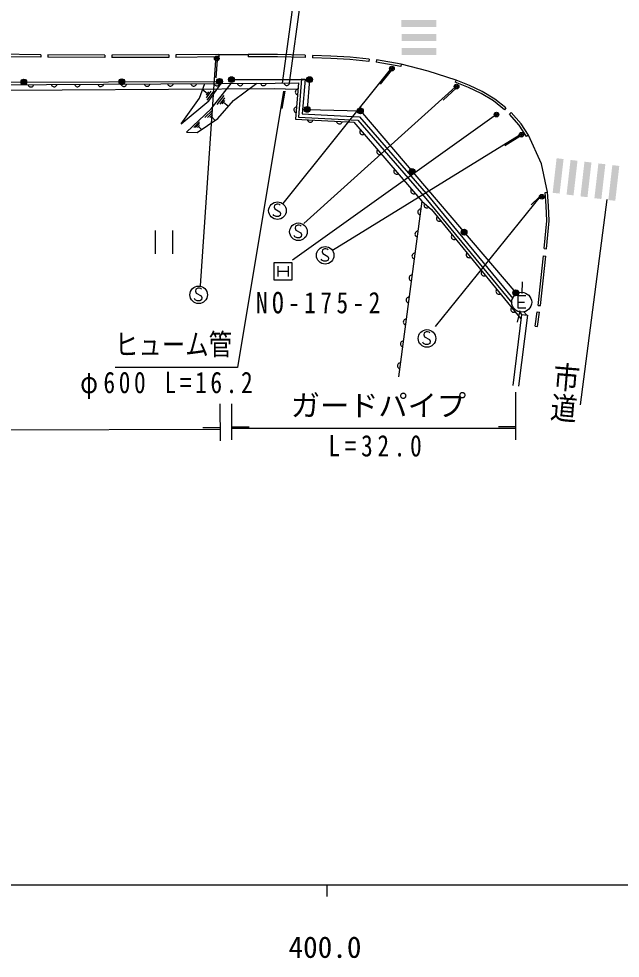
# Model space of a CAD drawing. Units: millimetres, scale not verified. Extents: x 40000 to 680000, y 20000 to 380000.
# Drawn here: x 441664 to 493084, y 198715 to 279080 of the extents above; entities that cross this region are included whole.
import ezdxf
from ezdxf.enums import TextEntityAlignment as Align

# ---------------------------------------------------------------- set-up
doc = ezdxf.new("R2010")
doc.units = ezdxf.units.MM
doc.header["$LTSCALE"] = 1000
doc.layers.add('M-BGD', color=7, linetype='Continuous', lineweight=25)
doc.layers.add('M-TTL-BAND', color=7, linetype='Continuous', lineweight=25)
doc.styles.add('@ＭＳ ゴシック', font='')
doc.styles.add('ＭＳ ゴシック', font='')
doc.styles.get('@ＭＳ ゴシック').set_extended_font_data('@MS Gothic')
doc.styles.get('ＭＳ ゴシック').set_extended_font_data('MS Gothic')

msp = doc.modelspace()

# ---------------------------------------------------------------- hatches: boundary and pattern name
at = {"layer": 'M-BGD'}
for points in [[(474381, 278368), (474381, 278968), (477355, 278968), (477355, 278368)], [(474387, 277168), (474387, 277768), (477360, 277768), (477360, 277168)], [(474392, 275968), (474392, 276568), (477365, 276568), (477365, 275968)], [(487308, 264194), (487904, 264126), (488242, 267081), (487646, 267150)], [(488498, 264040), (489094, 263972), (489433, 266934), (488837, 267002)], [(489688, 263885), (490284, 263817), (490624, 266786), (490028, 266855)], [(490878, 263731), (491474, 263663), (491815, 266639), (491219, 266707)], [(492068, 263576), (492664, 263508), (493006, 266492), (492410, 266560)]]:
    msp.add_hatch(color=256, dxfattribs=at).paths.add_polyline_path(points)

# ---------------------------------------------------------------- linework, layer by layer
for p, q in [((466336, 289644), (464184, 273586)), ((466931, 289564), (464790, 273593)), ((443549, 275798), (438710, 275851)), ((443552, 275998), (438712, 276051)), ((443552, 275998), (443549, 275798)), ((444151, 275991), (444151, 275791)), ((449007, 275979), (444151, 275991)), ((449006, 275779), (444151, 275791)), ((449007, 275979), (449006, 275779)), ((454496, 275982), (449607, 275978)), ((449607, 275978), (449607, 275778)), ((454496, 275782), (449607, 275778)), ((454496, 275982), (454496, 275782)), ((458757, 276028), (455096, 275982)), ((455096, 275982), (455098, 275782)), ((458760, 275828), (455098, 275782)), ((458757, 276028), (461274, 276034)), ((458757, 276028), (458760, 275828)), ((461274, 276034), (461274, 275834)), ((466155, 275956), (466148, 275756)), ((466772, 275942), (466764, 275742)), ((458494, 275535), (457173, 256235)), ((458614, 275527), (458512, 274031)), ((471615, 275626), (471593, 275427)), ((472244, 275562), (472211, 275365)), ((474321, 275007), (472211, 275365)), ((474354, 275205), (472244, 275562)), ((474354, 275205), (474321, 275007)), ((473405, 274731), (464251, 263272)), ((473499, 274656), (472562, 273484)), ((400266, 273522), (458830, 273725)), ((458107, 271369), (459811, 273557)), ((459849, 273875), (466529, 273875)), ((460011, 272103), (462013, 273570)), ((465839, 273946), (466138, 273922)), ((466529, 273875), (466318, 271329)), ((479061, 273838), (478987, 273652)), ((457780, 272697), (457357, 272999)), ((457885, 272844), (457676, 272551)), ((457713, 272327), (458108, 272881)), ((458331, 272919), (457751, 272104)), ((458614, 271739), (459228, 272528)), ((464409, 272879), (464163, 271399)), ((464473, 273061), (465539, 273101)), ((478973, 273223), (466044, 261563)), ((479053, 273134), (477939, 272130)), ((459256, 272304), (458838, 271767)), ((459063, 271795), (459284, 272079)), ((459173, 271937), (459584, 271617)), ((458107, 271369), (456013, 269371)), ((457583, 270636), (458234, 271257)), ((458229, 271054), (457787, 270631)), ((457990, 270626), (458224, 270850)), ((482507, 270883), (465065, 258432)), ((466318, 271329), (470865, 271206)), ((470865, 271206), (484164, 255638)), ((483311, 271456), (483187, 271299)), ((483766, 271051), (483616, 270919)), ((456620, 269789), (457127, 270272)), ((457123, 270114), (456779, 269785)), ((458107, 270738), (458430, 270400)), ((456937, 269781), (457119, 269955)), ((457028, 269868), (457279, 269605)), ((484446, 269102), (468498, 259251)), ((484509, 269000), (483233, 268212)), ((485241, 269111), (485073, 269003)), ((486239, 263875), (477265, 252743)), ((486178, 263837), (485484, 263165)), ((486671, 264229), (486870, 264246)), ((489692, 246054), (491956, 263606)), ((476116, 263484), (474127, 248454)), ((453327, 260968), (453327, 258968)), ((454847, 258968), (454847, 260968)), ((486065, 254563), (486529, 258807)), ((486264, 254542), (486727, 258786)), ((486529, 258807), (486727, 258786)), ((486579, 259429), (486778, 259409)), ((463808, 257931), (463808, 257031)), ((463808, 257481), (464708, 257481)), ((464708, 257931), (464708, 257031)), ((484696, 255579), (484739, 256579)), ((484324, 254830), (484902, 254830)), ((484498, 254099), (484277, 253123)), ((484387, 254098), (484653, 253775)), ((484843, 254016), (485087, 253721)), ((485805, 252779), (485989, 253998)), ((485989, 253998), (486186, 253968)), ((486003, 252750), (486186, 253968)), ((486065, 254563), (486264, 254542)), ((484653, 253775), (483895, 247711)), ((485149, 253713), (484391, 247649)), ((484653, 253775), (485149, 253713)), ((485805, 252779), (486003, 252750)), ((484164, 243065), (484164, 247142)), ((458900, 242975), (458893, 246150)), ((459849, 246150), (459849, 243065)), ((400334, 243772), (458898, 243975)), ((458898, 244095), (457398, 244090)), ((459849, 244185), (461349, 244185)), ((459849, 244065), (484164, 244065)), ((484164, 244185), (482664, 244185))]:
    msp.add_line(p, q, dxfattribs=at)
for points in [[(466155, 275956), (463772, 276034), (461274, 276034)], [(466148, 275756), (463772, 275834), (461274, 275834)], [(471593, 275427), (469970, 275606), (468335, 275680), (466764, 275742)], [(471615, 275626), (469986, 275805), (468343, 275880), (466772, 275942)], [(479061, 273838), (476670, 274590), (474354, 275205)], [(399471, 268922), (399891, 272791), (399977, 273202), (463571, 273579)], [(442454, 273454), (442474, 273394), (442505, 273344), (442555, 273295), (442605, 273265), (442665, 273245), (442745, 273246), (442805, 273266), (442855, 273296), (442905, 273347), (442934, 273397), (442954, 273457)], [(444441, 273466), (444462, 273406), (444492, 273356), (444542, 273306), (444592, 273277), (444653, 273257), (444733, 273258), (444792, 273278), (444842, 273308), (444892, 273359), (444922, 273409), (444941, 273469)], [(446429, 273478), (446449, 273418), (446479, 273368), (446530, 273318), (446580, 273289), (446640, 273269), (446720, 273269), (446780, 273290), (446830, 273320), (446879, 273370), (446909, 273421), (446929, 273481)], [(448416, 273489), (448436, 273430), (448467, 273380), (448517, 273330), (448567, 273300), (448627, 273281), (448707, 273281), (448767, 273302), (448817, 273332), (448867, 273382), (448896, 273432), (448916, 273492)], [(450403, 273501), (450424, 273441), (450454, 273392), (450504, 273342), (450554, 273312), (450615, 273292), (450695, 273293), (450754, 273313), (450804, 273344), (450854, 273394), (450884, 273444), (450903, 273504)], [(452391, 273513), (452411, 273453), (452441, 273403), (452492, 273354), (452542, 273324), (452602, 273304), (452682, 273305), (452742, 273325), (452792, 273355), (452841, 273406), (452871, 273456), (452891, 273516)], [(454378, 273525), (454398, 273465), (454429, 273415), (454479, 273365), (454529, 273336), (454589, 273316), (454669, 273317), (454729, 273337), (454779, 273367), (454829, 273417), (454858, 273468), (454878, 273528)], [(455557, 270091), (457904, 272071), (458960, 273552)], [(455557, 270091), (457112, 272283), (457572, 273544)], [(456365, 273537), (456386, 273477), (456416, 273427), (456466, 273377), (456516, 273348), (456576, 273328), (456656, 273328), (456716, 273349), (456766, 273379), (456816, 273429), (456846, 273479), (456865, 273540)], [(458353, 273548), (458373, 273489), (458403, 273439), (458453, 273389), (458504, 273359), (458564, 273340), (458644, 273340), (458704, 273360), (458753, 273391), (458803, 273441), (458833, 273491), (458853, 273551)], [(460340, 273560), (460360, 273500), (460390, 273451), (460441, 273401), (460491, 273371), (460551, 273351), (460631, 273352), (460691, 273372), (460741, 273403), (460790, 273453), (460820, 273503), (460840, 273563)], [(462327, 273572), (462348, 273512), (462378, 273462), (462428, 273413), (462478, 273383), (462538, 273363), (462618, 273364), (462678, 273384), (462728, 273414), (462778, 273465), (462808, 273515), (462827, 273575)], [(463571, 273579), (465578, 273602), (465334, 270506), (470317, 270230), (476116, 263484), (476946, 262758), (484594, 253414)], [(464325, 273588), (464345, 273528), (464376, 273479), (464426, 273429), (464477, 273400), (464537, 273380), (464617, 273381), (464677, 273402), (464726, 273433), (464776, 273483), (464805, 273534), (464825, 273594)], [(465839, 273946), (465575, 270668), (470660, 270408), (476455, 263700), (483829, 254773)], [(466138, 273922), (465899, 270952), (470804, 270701), (476684, 263893), (483912, 255143)], [(483187, 271299), (482238, 272047), (481195, 272674), (480125, 273195), (478987, 273652)], [(483311, 271456), (482352, 272212), (481291, 272850), (480199, 273381), (479061, 273838)], [(464473, 273061), (463567, 273079), (399881, 272701)], [(464291, 272899), (460359, 249258), (449893, 249258)], [(465537, 273078), (465476, 273062), (465423, 273036), (465370, 272991), (465336, 272943), (465311, 272885), (465305, 272805), (465320, 272744), (465346, 272691), (465392, 272638), (465439, 272604), (465498, 272579)], [(456013, 269371), (456922, 269359), (458691, 270545), (460011, 272103)], [(465415, 271530), (465354, 271514), (465301, 271488), (465248, 271443), (465214, 271395), (465189, 271337), (465183, 271257), (465198, 271196), (465224, 271143), (465270, 271090), (465318, 271056), (465376, 271031)], [(485073, 269003), (484443, 269984), (483616, 270919)], [(485241, 269111), (484603, 270105), (483766, 271051)], [(466331, 270451), (466347, 270390), (466374, 270339), (466421, 270286), (466470, 270253), (466529, 270230), (466608, 270225), (466669, 270242), (466721, 270269), (466774, 270316), (466806, 270365), (466830, 270423)], [(468822, 270313), (468839, 270252), (468866, 270200), (468913, 270147), (468961, 270115), (469020, 270091), (469100, 270087), (469161, 270104), (469212, 270131), (469265, 270178), (469298, 270226), (469321, 270285)], [(470879, 269576), (470847, 269522), (470828, 269466), (470823, 269396), (470833, 269338), (470857, 269280), (470909, 269219), (470963, 269187), (471019, 269168), (471089, 269163), (471147, 269173), (471205, 269197)], [(486870, 264246), (486362, 266666), (485241, 269111)], [(472329, 267890), (472296, 267835), (472278, 267780), (472273, 267710), (472283, 267652), (472307, 267593), (472359, 267533), (472413, 267500), (472468, 267482), (472539, 267477), (472596, 267487), (472655, 267511)], [(473779, 266203), (473746, 266149), (473728, 266094), (473723, 266023), (473732, 265966), (473756, 265907), (473809, 265847), (473863, 265814), (473918, 265796), (473989, 265790), (474046, 265800), (474105, 265824)], [(475229, 264517), (475196, 264463), (475178, 264407), (475172, 264337), (475182, 264279), (475206, 264221), (475258, 264160), (475313, 264128), (475368, 264109), (475439, 264104), (475496, 264114), (475555, 264138)], [(486579, 259429), (486815, 261801), (486767, 263070), (486671, 264229)], [(486778, 259409), (487016, 261795), (486966, 263087), (486870, 264246)], [(464017, 263145), (463957, 263205), (463837, 263235), (463717, 263235), (463537, 263145), (463507, 262965), (463567, 262815), (463987, 262575), (464047, 262425), (464017, 262245), (463867, 262155), (463657, 262155), (463477, 262245), (463417, 262335)], [(476025, 262793), (475963, 262781), (475909, 262758), (475853, 262715), (475817, 262669), (475789, 262612), (475779, 262533), (475791, 262471), (475814, 262417), (475857, 262361), (475902, 262325), (475959, 262297)], [(476343, 263286), (476319, 263227), (476308, 263170), (476313, 263099), (476331, 263044), (476363, 262989), (476423, 262937), (476482, 262912), (476539, 262902), (476609, 262907), (476665, 262924), (476720, 262956)], [(477425, 262173), (477392, 262119), (477372, 262064), (477365, 261994), (477373, 261936), (477396, 261877), (477446, 261815), (477500, 261781), (477555, 261762), (477625, 261755), (477683, 261763), (477742, 261786)], [(465811, 261340), (465751, 261400), (465631, 261430), (465511, 261430), (465331, 261340), (465301, 261160), (465361, 261010), (465781, 260770), (465841, 260620), (465811, 260440), (465661, 260350), (465451, 260350), (465271, 260440), (465211, 260530)], [(475776, 260914), (475714, 260902), (475661, 260879), (475605, 260836), (475568, 260790), (475541, 260733), (475530, 260654), (475542, 260592), (475565, 260538), (475608, 260482), (475654, 260446), (475711, 260418)], [(478700, 260615), (478666, 260562), (478647, 260507), (478639, 260437), (478648, 260379), (478670, 260320), (478721, 260258), (478775, 260224), (478829, 260204), (478900, 260197), (478958, 260206), (479017, 260228)], [(468103, 259323), (468043, 259383), (467923, 259413), (467803, 259413), (467623, 259323), (467593, 259143), (467653, 258993), (468073, 258753), (468133, 258603), (468103, 258423), (467953, 258333), (467743, 258333), (467563, 258423), (467503, 258513)], [(475528, 259035), (475465, 259023), (475412, 259000), (475356, 258957), (475320, 258911), (475292, 258855), (475281, 258775), (475293, 258713), (475316, 258660), (475359, 258604), (475405, 258567), (475462, 258540)], [(479975, 259058), (479941, 259004), (479921, 258950), (479914, 258879), (479923, 258821), (479945, 258762), (479996, 258700), (480049, 258667), (480104, 258647), (480174, 258640), (480232, 258648), (480291, 258671)], [(481249, 257501), (481215, 257447), (481196, 257392), (481189, 257322), (481197, 257264), (481220, 257205), (481270, 257143), (481324, 257109), (481379, 257090), (481449, 257083), (481507, 257091), (481566, 257114)], [(475279, 257156), (475217, 257144), (475163, 257121), (475107, 257078), (475071, 257033), (475043, 256976), (475033, 256896), (475045, 256834), (475068, 256781), (475111, 256725), (475156, 256688), (475213, 256661)], [(457281, 255949), (457221, 256009), (457101, 256039), (456981, 256039), (456801, 255949), (456771, 255769), (456831, 255619), (457251, 255379), (457311, 255229), (457281, 255049), (457131, 254959), (456921, 254959), (456741, 255049), (456681, 255139)], [(482524, 255943), (482490, 255890), (482470, 255835), (482463, 255764), (482472, 255707), (482494, 255648), (482545, 255586), (482598, 255552), (482653, 255532), (482724, 255525), (482781, 255534), (482840, 255556)], [(475030, 255278), (474968, 255266), (474915, 255242), (474858, 255199), (474822, 255154), (474794, 255097), (474784, 255018), (474796, 254956), (474819, 254902), (474862, 254846), (474908, 254810), (474965, 254782)], [(485004, 255374), (484324, 255374), (484324, 254354), (485004, 254354)], [(483798, 254386), (483765, 254332), (483745, 254277), (483738, 254207), (483746, 254149), (483769, 254090), (483820, 254028), (483873, 253995), (483928, 253975), (483998, 253968), (484056, 253976), (484115, 253999)], [(474781, 253399), (474719, 253387), (474666, 253364), (474610, 253321), (474573, 253275), (474546, 253218), (474535, 253139), (474547, 253077), (474570, 253023), (474613, 252967), (474659, 252931), (474716, 252903)], [(476799, 252215), (476739, 252275), (476619, 252305), (476499, 252305), (476319, 252215), (476289, 252035), (476349, 251885), (476769, 251645), (476829, 251495), (476799, 251315), (476649, 251225), (476439, 251225), (476259, 251315), (476199, 251405)], [(474533, 251520), (474471, 251508), (474417, 251485), (474361, 251442), (474325, 251396), (474297, 251339), (474287, 251260), (474299, 251198), (474322, 251145), (474365, 251088), (474410, 251052), (474467, 251024)], [(474284, 249641), (474222, 249629), (474168, 249606), (474112, 249563), (474076, 249518), (474048, 249461), (474038, 249381), (474050, 249319), (474073, 249266), (474116, 249210), (474162, 249173), (474218, 249146)]]:
    msp.add_lwpolyline(points, dxfattribs=at)
msp.add_lwpolyline([(463508, 256731), (463508, 258231), (465008, 258231), (465008, 256731)], close=True, dxfattribs=at)
for centre, radius in [((458592, 275686), 200), ((458592, 275686), 120), ((458592, 275686), 40), ((473563, 274814), 200), ((473563, 274814), 120), ((473563, 274814), 40), ((459849, 273875), 250), ((459849, 273875), 220), ((459849, 273875), 190), ((466529, 273875), 250), ((466529, 273875), 220), ((466529, 273875), 190), ((442097, 273667), 250), ((442097, 273667), 220), ((442097, 273667), 190), ((442097, 273667), 160), ((442097, 273667), 130), ((442097, 273667), 100), ((442097, 273667), 70), ((442097, 273667), 40), ((442097, 273667), 10), ((450464, 273696), 250), ((450464, 273696), 220), ((450464, 273696), 190), ((450464, 273696), 160), ((450464, 273696), 130), ((450464, 273696), 100), ((450464, 273696), 70), ((450464, 273696), 40), ((450464, 273696), 10), ((458830, 273725), 250), ((458830, 273725), 220), ((458830, 273725), 190), ((458830, 273725), 160), ((458830, 273725), 130), ((458830, 273725), 100), ((458830, 273725), 70), ((458830, 273725), 40), ((458830, 273725), 10), ((459849, 273875), 160), ((459849, 273875), 130), ((459849, 273875), 100), ((459849, 273875), 70), ((459849, 273875), 40), ((459849, 273875), 10), ((466529, 273875), 160), ((466529, 273875), 130), ((466529, 273875), 100), ((466529, 273875), 70), ((466529, 273875), 40), ((466529, 273875), 10), ((479088, 273284), 200), ((479088, 273284), 120), ((479088, 273284), 40), ((466318, 271329), 250), ((466318, 271329), 220), ((466318, 271329), 190), ((466318, 271329), 160), ((466318, 271329), 130), ((466318, 271329), 100), ((466318, 271329), 70), ((466318, 271329), 40), ((466318, 271329), 10), ((470865, 271206), 250), ((470865, 271206), 220), ((470865, 271206), 190), ((470865, 271206), 160), ((470865, 271206), 130), ((470865, 271206), 100), ((470865, 271206), 70), ((470865, 271206), 40), ((470865, 271206), 10), ((482507, 270883), 200), ((482507, 270883), 120), ((482507, 270883), 40), ((484645, 269166), 200), ((484645, 269166), 120), ((484645, 269166), 40), ((475298, 266017), 250), ((475298, 266017), 220), ((475298, 266017), 190), ((475298, 266017), 160), ((475298, 266017), 130), ((475298, 266017), 100), ((475298, 266017), 70), ((475298, 266017), 40), ((475298, 266017), 10), ((486377, 263855), 200), ((486377, 263855), 120), ((486377, 263855), 40), ((463777, 262665), 750), ((465571, 260860), 750), ((479731, 260828), 250), ((479731, 260828), 220), ((479731, 260828), 190), ((479731, 260828), 160), ((479731, 260828), 130), ((479731, 260828), 100), ((479731, 260828), 70), ((479731, 260828), 40), ((479731, 260828), 10), ((467863, 258843), 750), ((457041, 255469), 750), ((484664, 254830), 850), ((484164, 255638), 250), ((484164, 255638), 220), ((484164, 255638), 190), ((484164, 255638), 160), ((484164, 255638), 130), ((484164, 255638), 100), ((484164, 255638), 70), ((484164, 255638), 40), ((484164, 255638), 10), ((476559, 251735), 750)]:
    msp.add_circle(centre, radius, dxfattribs=at)
at = {"layer": 'M-TTL-BAND'}
for p, q in [((40000, 205000), (579000, 205000)), ((468000, 205000), (468000, 204000))]:
    msp.add_line(p, q, dxfattribs=at)

# ---------------------------------------------------------------- texts
at = {"layer": 'M-BGD', "style": 'ＭＳ ゴシック', "width": 0.8}
msp.add_text('ヒューム管', height=1833, dxfattribs=at).set_placement((449893, 249758), align=Align.BOTTOM_LEFT)
at = {"layer": 'M-BGD', "style": '@ＭＳ ゴシック', "width": 1.15}
msp.add_text('市道', height=1672, rotation=265.1, dxfattribs=at).set_placement((487247, 249838), align=Align.BOTTOM_LEFT)
at = {"layer": 'M-BGD', "style": 'ＭＳ ゴシック'}
msp.add_text('ガードパイプ', height=1833, dxfattribs=at).set_placement((464912, 244537), align=Align.BOTTOM_LEFT)
at = {"layer": 'M-BGD', "char_height": 1833, "attachment_point": 7, "style": 'ＭＳ ゴシック'}
for s, insert in [('\\T1.38;\\W0.8;NO-175-2', (461940, 253852)), ('\\T1.31;\\W0.8;φ600\\~L=16.2', (446915, 246556)), ('\\T1.4;\\W0.8;L=32.0', (468136, 241608))]:
    msp.add_mtext(s, dxfattribs=dict(at, insert=insert))
at = {"layer": 'M-TTL-BAND', "style": 'ＭＳ ゴシック'}
msp.add_text('400.0', height=1833, dxfattribs=at).set_placement((467844, 198195), align=Align.BOTTOM_CENTER)

doc.saveas('drawing.dxf')
